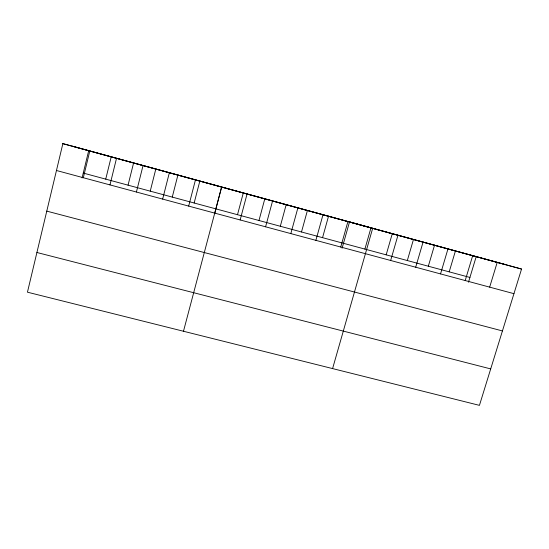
<?xml version="1.0" encoding="UTF-8"?>
<svg xmlns="http://www.w3.org/2000/svg" width="549" height="549" viewBox="0 0 549 549"><rect width="100%" height="100%" fill="white"/><g stroke="black" fill="none" stroke-linecap="round" stroke-linejoin="round"><path stroke-width="0.82" d="M62.867 143.639L27.45 292.185L479.442 405.361L521.55 269.051L62.867 143.639L521.55 269.051M82.076 177.965L88.718 150.55M83.324 177.732L89.803 151.002M105.731 179.139L111.241 156.712M109.972 184.903L116.525 158.311M128.054 185.164L133.62 162.827M136.413 192.026L143.042 165.558M150.234 191.155L155.847 168.907M162.648 199.088L169.353 172.75M172.262 197.098L177.931 174.946M188.678 206.095L195.458 179.887M194.154 203.006L199.87 180.944M183.483 331.253L221.666 186.907L214.645 213.643M237.504 214.707L243.324 192.829M240.146 219.95L247.064 194.003M258.977 220.506L264.838 198.711M265.586 226.806L272.565 200.975M280.306 226.263L286.214 204.557M290.826 233.6L297.881 207.893M301.497 231.98L307.454 210.363M315.881 240.345L322.997 214.762M322.551 237.669L328.556 216.134M340.744 247.036L347.922 221.576M342.096 248.203L349.528 221.865L372.668 228.343L332.591 368.592M364.893 249.095L370.994 227.739M386.173 254.839L392.315 233.565M390.655 260.48L397.963 235.26M407.317 260.549L413.5 239.364M415.689 267.219L423.059 242.123M428.323 266.217L434.554 245.115M440.538 273.91L447.963 248.93M449.192 271.851L455.464 250.838M465.195 280.546L472.682 255.69M468.482 282.213L476.237 256.513M489.66 287.134L497.209 262.395M36.913 252.499L490.703 368.907M46.775 211.125L502.431 330.93M83.263 173.072L469.923 277.444M56.465 170.499L513.946 293.674M72.434 146.192L504.902 264.446"/></g></svg>
